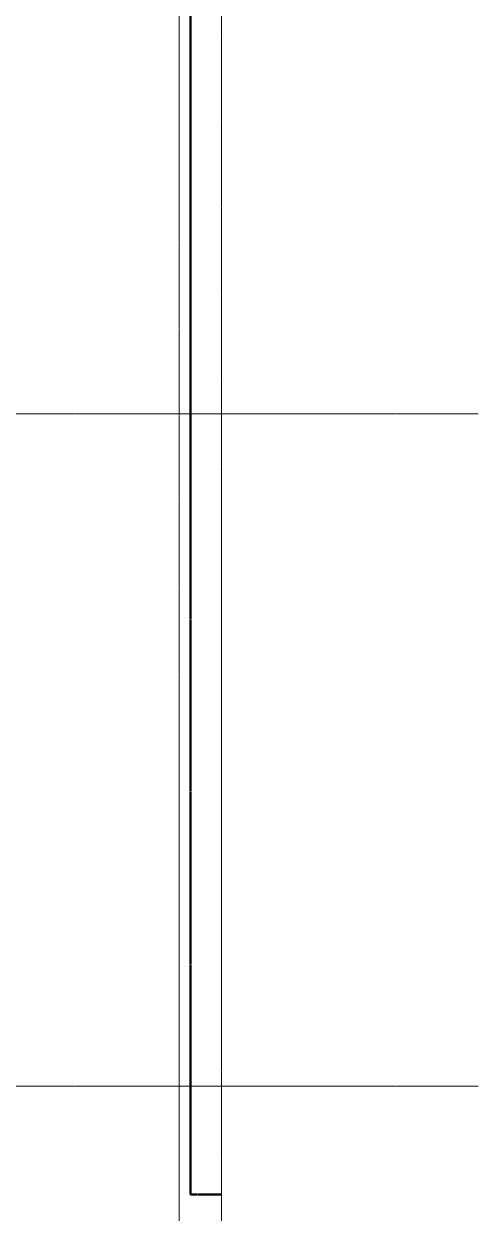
# Model space of a CAD drawing. Header units: inches. Extents: x -4218 to -1814, y 9706 to 12426.
# Drawn here: x -1985.5 to -1814.2, y 11234.3 to 11682.1 of the extents above; entities that cross this region are included whole.
import ezdxf

# ---------------------------------------------------------------- set-up
doc = ezdxf.new("R2010")
doc.units = ezdxf.units.IN
doc.header["$MEASUREMENT"] = 0
for name, pattern in [('Aligning Line 1_8_', [0.25, 0.125, -0.125]), ('Double Dash 3_8_', [1, 0.375, -0.125, 0.125, -0.125, 0.125, -0.125]), ('Grid Line 1_2_', [0.875, 0.5, -0.125, 0.125, -0.125])]:
    doc.linetypes.add(name, pattern=pattern)
for name, color, linetype, lineweight in [('0-1', 7, 'Continuous', 5), ('C-PROP-LINE', 91, 'Double Dash 3_8_', 50), ('G-ANNO-SYMB-1', 147, 'Aligning Line 1_8_', 9), ('S-GRID-1', 1, 'Grid Line 1_2_', 9)]:
    doc.layers.add(name, color=color, linetype=linetype, lineweight=lineweight)

# ---------------------------------------------------------------- blocks, each defined once
blk = doc.blocks.new('CTR - 1st Phase - Shell_rvt-1-FLOOR PLAN - 3RD FLOOR')
at = {"layer": 'G-ANNO-SYMB-1'}
blk.add_line((-1926.95, 12280.06), (-1926.95, 9756.53), dxfattribs=at)
at = {"layer": 'S-GRID-1'}
for p, q in [((-1814.21, 11535.19), (-4168.71, 11535.19)), ((-1814.21, 11282.19), (-4168.71, 11282.19))]:
    blk.add_line(p, q, dxfattribs=at)
blk = doc.blocks.new('CTR - 1st Phase -Stairs _ Elevators_rvt-1-FLOOR PLAN - 3RD FLOOR')
at = {"layer": 'G-ANNO-SYMB-1'}
blk.add_line((-1910.96, 12280.11), (-1910.96, 9706.24), dxfattribs=at)
blk = doc.blocks.new('Family - ___-1869111-FLOOR PLAN - 3RD FLOOR')
at = {"layer": 'C-PROP-LINE'}
for q in [(-1922.72, 12124.59), (-1910.91, 11241.39)]:
    blk.add_line((-1922.72, 11241.39), q, dxfattribs=at)

msp = doc.modelspace()

# ---------------------------------------------------------------- block references
at = {"layer": '0-1'}
for name in ['CTR - 1st Phase - Shell_rvt-1-FLOOR PLAN - 3RD FLOOR', 'CTR - 1st Phase -Stairs _ Elevators_rvt-1-FLOOR PLAN - 3RD FLOOR']:
    msp.add_blockref(name, (0, 0), dxfattribs=at)
at = {"layer": 'C-PROP-LINE'}
msp.add_blockref('Family - ___-1869111-FLOOR PLAN - 3RD FLOOR', (0, 0), dxfattribs=at)

doc.saveas('drawing.dxf')
